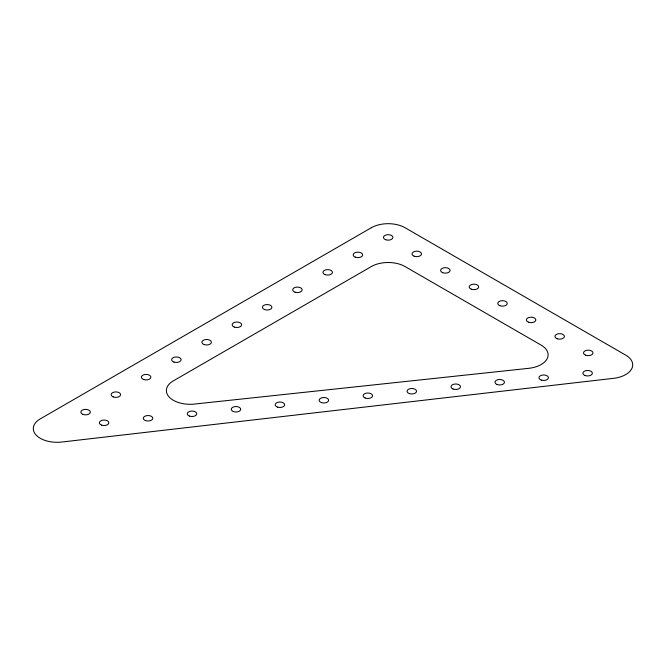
<?xml version="1.0" encoding="UTF-8"?>
<svg xmlns="http://www.w3.org/2000/svg" width="666" height="666" viewBox="0 0 666 666"><rect width="100%" height="100%" fill="white"/><g stroke="black" fill="none" stroke-linecap="round" stroke-linejoin="round"><path stroke-width="1" d="M371.378 227.705L40.26 418.881A23.776 13.728 0 0 0 36.106 435.056A23.776 13.728 0 0 0 61.73 442.041L613.602 378.321A23.776 13.728 0 0 0 631.693 368.839A23.776 13.728 0 0 0 625.749 355.153L405.003 227.705A23.776 13.728 0 0 0 371.378 227.705M371.378 266.525L173.351 380.86A23.776 13.728 0 0 0 169.114 396.961A23.776 13.728 0 0 0 194.489 404.062L528.671 368.331A23.776 13.728 0 0 0 547.044 358.907A23.776 13.728 0 0 0 541.15 345.13L405.003 266.525A23.776 13.728 0 0 0 371.378 266.525M385.814 239.785A4.754 2.747 0 0 0 392.948 237.412A4.754 2.747 0 0 0 385.814 235.031A4.754 2.747 0 0 0 385.814 239.785M414.102 256.185A4.754 2.747 0 0 0 421.511 254.104A4.754 2.747 0 0 0 414.693 251.44A4.754 2.747 0 0 0 414.102 256.185M442.682 272.685A4.754 2.747 0 0 0 450.091 270.604A4.754 2.747 0 0 0 443.273 267.94A4.754 2.747 0 0 0 442.682 272.685M471.262 289.186A4.754 2.747 0 0 0 478.671 287.104A4.754 2.747 0 0 0 471.844 284.44A4.754 2.747 0 0 0 471.262 289.186M499.841 305.686A4.754 2.747 0 0 0 507.242 303.604A4.754 2.747 0 0 0 500.424 300.94A4.754 2.747 0 0 0 499.841 305.686M528.413 322.178A4.754 2.747 0 0 0 535.822 320.105A4.754 2.747 0 0 0 529.004 317.441A4.754 2.747 0 0 0 528.413 322.178M557.284 338.786A4.754 2.747 0 0 0 564.418 336.405A4.754 2.747 0 0 0 557.284 334.032A4.754 2.747 0 0 0 557.284 338.786M585.572 355.178A4.754 2.747 0 0 0 592.981 353.105A4.754 2.747 0 0 0 586.163 350.441A4.754 2.747 0 0 0 585.572 355.178M355.269 257.151A4.754 2.747 0 0 0 362.679 255.078A4.754 2.747 0 0 0 355.852 252.414A4.754 2.747 0 0 0 355.269 257.151M325.008 274.625A4.754 2.747 0 0 0 332.417 272.544A4.754 2.747 0 0 0 325.599 269.88A4.754 2.747 0 0 0 325.008 274.625M295.038 292.199A4.754 2.747 0 0 0 302.173 289.818A4.754 2.747 0 0 0 295.038 287.446A4.754 2.747 0 0 0 295.038 292.199M264.494 309.565A4.754 2.747 0 0 0 271.895 307.484A4.754 2.747 0 0 0 265.076 304.82A4.754 2.747 0 0 0 264.494 309.565M234.232 327.031A4.754 2.747 0 0 0 241.641 324.958A4.754 2.747 0 0 0 234.823 322.294A4.754 2.747 0 0 0 234.232 327.031M204.262 344.605A4.754 2.747 0 0 0 211.388 342.232A4.754 2.747 0 0 0 204.262 339.851A4.754 2.747 0 0 0 204.262 344.605M174.001 362.079A4.754 2.747 0 0 0 181.135 359.698A4.754 2.747 0 0 0 174.001 357.326A4.754 2.747 0 0 0 174.001 362.079M143.739 379.545A4.754 2.747 0 0 0 150.874 377.172A4.754 2.747 0 0 0 143.739 374.791A4.754 2.747 0 0 0 143.739 379.545M113.195 396.911A4.754 2.747 0 0 0 120.604 394.838A4.754 2.747 0 0 0 113.786 392.174A4.754 2.747 0 0 0 113.195 396.911M82.934 414.385A4.754 2.747 0 0 0 90.343 412.304A4.754 2.747 0 0 0 83.525 409.64A4.754 2.747 0 0 0 82.934 414.385M101.715 425.166A4.754 2.747 0 0 0 108.849 422.785A4.754 2.747 0 0 0 101.715 420.413A4.754 2.747 0 0 0 101.715 425.166M145.388 420.554A4.754 2.747 0 0 0 152.797 418.473A4.754 2.747 0 0 0 145.971 415.809A4.754 2.747 0 0 0 145.388 420.554M189.344 416.05A4.754 2.747 0 0 0 196.753 413.969A4.754 2.747 0 0 0 189.935 411.305A4.754 2.747 0 0 0 189.344 416.05M233.3 411.538A4.754 2.747 0 0 0 240.709 409.465A4.754 2.747 0 0 0 233.891 406.801A4.754 2.747 0 0 0 233.3 411.538M277.547 407.134A4.754 2.747 0 0 0 284.682 404.762A4.754 2.747 0 0 0 277.547 402.381A4.754 2.747 0 0 0 277.547 407.134M321.503 402.63A4.754 2.747 0 0 0 328.638 400.258A4.754 2.747 0 0 0 321.503 397.877A4.754 2.747 0 0 0 321.503 402.63M365.176 398.018A4.754 2.747 0 0 0 372.585 395.945A4.754 2.747 0 0 0 365.759 393.281A4.754 2.747 0 0 0 365.176 398.018M409.423 393.614A4.754 2.747 0 0 0 416.55 391.242A4.754 2.747 0 0 0 409.423 388.861A4.754 2.747 0 0 0 409.423 393.614M453.088 389.011A4.754 2.747 0 0 0 460.497 386.929A4.754 2.747 0 0 0 453.679 384.265A4.754 2.747 0 0 0 453.088 389.011M497.044 384.498A4.754 2.747 0 0 0 504.453 382.426A4.754 2.747 0 0 0 497.635 379.762A4.754 2.747 0 0 0 497.044 384.498M541.292 380.095A4.754 2.747 0 0 0 548.426 377.722A4.754 2.747 0 0 0 541.292 375.341A4.754 2.747 0 0 0 541.292 380.095M584.964 375.491A4.754 2.747 0 0 0 592.374 373.41A4.754 2.747 0 0 0 585.547 370.746A4.754 2.747 0 0 0 584.964 375.491"/></g></svg>
